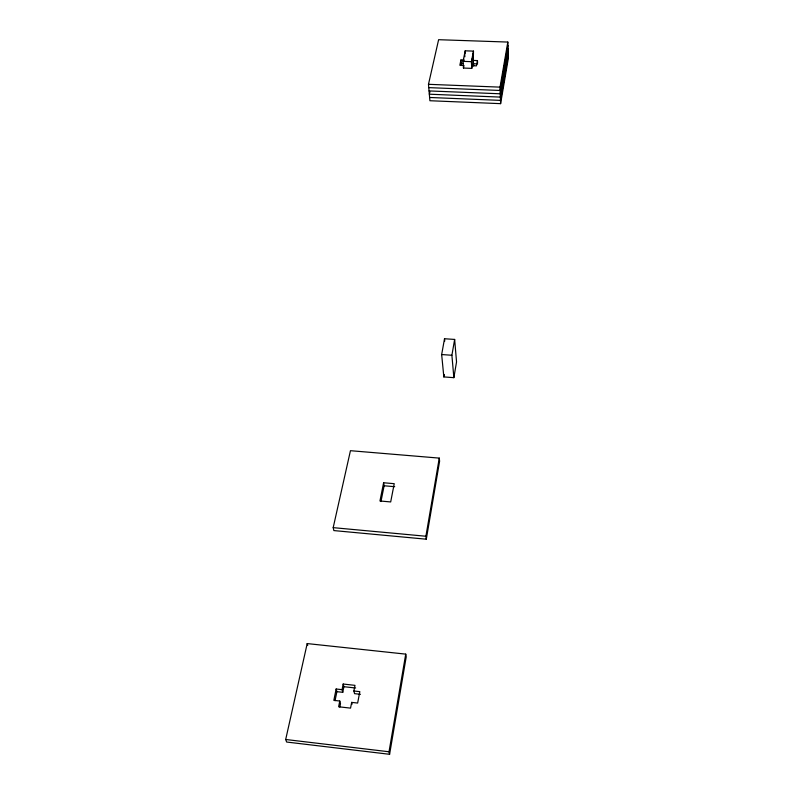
<?xml version="1.0" encoding="UTF-8"?>
<svg xmlns="http://www.w3.org/2000/svg" width="794" height="794" viewBox="0 0 794 794"><rect width="100%" height="100%" fill="white"/><g stroke="black" fill="none" stroke-linecap="round" stroke-linejoin="round"><path stroke-width="1.19" d="M389.596 754.3L389.02 751.769L405.734 654.127L307.199 643.577L285.691 739.492L286.624 742.033L389.596 754.3L406.22 656.856L405.734 654.127M426.299 539.195L425.902 536.248L439.271 458.108L350.442 450.694L333.192 527.643L333.867 530.581L426.299 539.195L439.608 461.165L439.271 458.108M508.21 55.282L500.488 100.381L429.633 97.483M453.86 377.666L456.54 361.935L454.644 339.435L444.521 338.74L441.663 354.541L443.836 376.922L453.86 377.666L451.895 355.265L454.644 339.435M500.607 103.657L508.309 58.548L507.823 42.062L438.616 39.7L428.482 84.313L429.911 100.729L500.607 103.657L500.022 87.132L507.823 42.062M507.922 45.387L500.141 90.466L428.77 87.628M508.021 48.702L500.26 93.791L429.058 90.923M508.11 51.997L500.379 97.096L429.346 94.208L429.891 91.796M443.836 376.922L444.263 374.51M342.055 689.668L343.187 684.031L354.987 685.351L353.886 690.988L359.821 691.653L357.637 703.057L351.673 702.382L350.551 708.129L338.621 706.769L339.772 701.033L333.837 700.358L336.15 689.003L342.055 689.668L342.77 692.318L336.884 691.663L336.15 689.003M477.462 60.582L476.44 65.862L472.291 65.704L471.765 68.363L463.458 68.056L463.041 61.356L465.205 50.826L473.482 51.114L473.323 60.433L477.462 60.582L477.581 62.795M471.765 68.363L471.388 61.664L473.482 51.114M339.812 707.097L340.497 703.663L339.772 701.033M342.77 692.318L343.891 686.701L343.187 684.031M380.961 501.54L384.127 485.769L383.611 482.762L394.231 483.685L390.688 501.937L379.959 500.974L383.611 482.762M463.458 68.056L463.994 65.406M335.038 700.725L336.884 691.663M464.033 60.096L460.937 59.977L459.855 65.247L462.962 65.366M460.719 65.406L461.155 63.302L463.21 63.371M463.041 61.356L471.388 61.664M473.502 63.758L477.631 63.907M428.482 84.313L500.022 87.132M441.663 354.541L451.895 355.265M384.127 485.769L394.707 486.692M333.192 527.643L425.902 536.248M343.891 686.701L355.652 688.011M360.466 694.313L354.561 693.648L353.886 690.988M285.691 739.492L389.02 751.769M307.199 643.577L307.735 645.403M351.673 702.382L352.129 704.139M444.521 338.74L444.739 341.102M460.937 59.977L461.284 65.505M463.587 58.706L463.726 60.94M465.205 50.826L465.334 53.049M464.669 53.436L464.867 56.781M472.966 53.734L473.621 65.962M471.914 59.014L472.291 65.704"/></g></svg>
